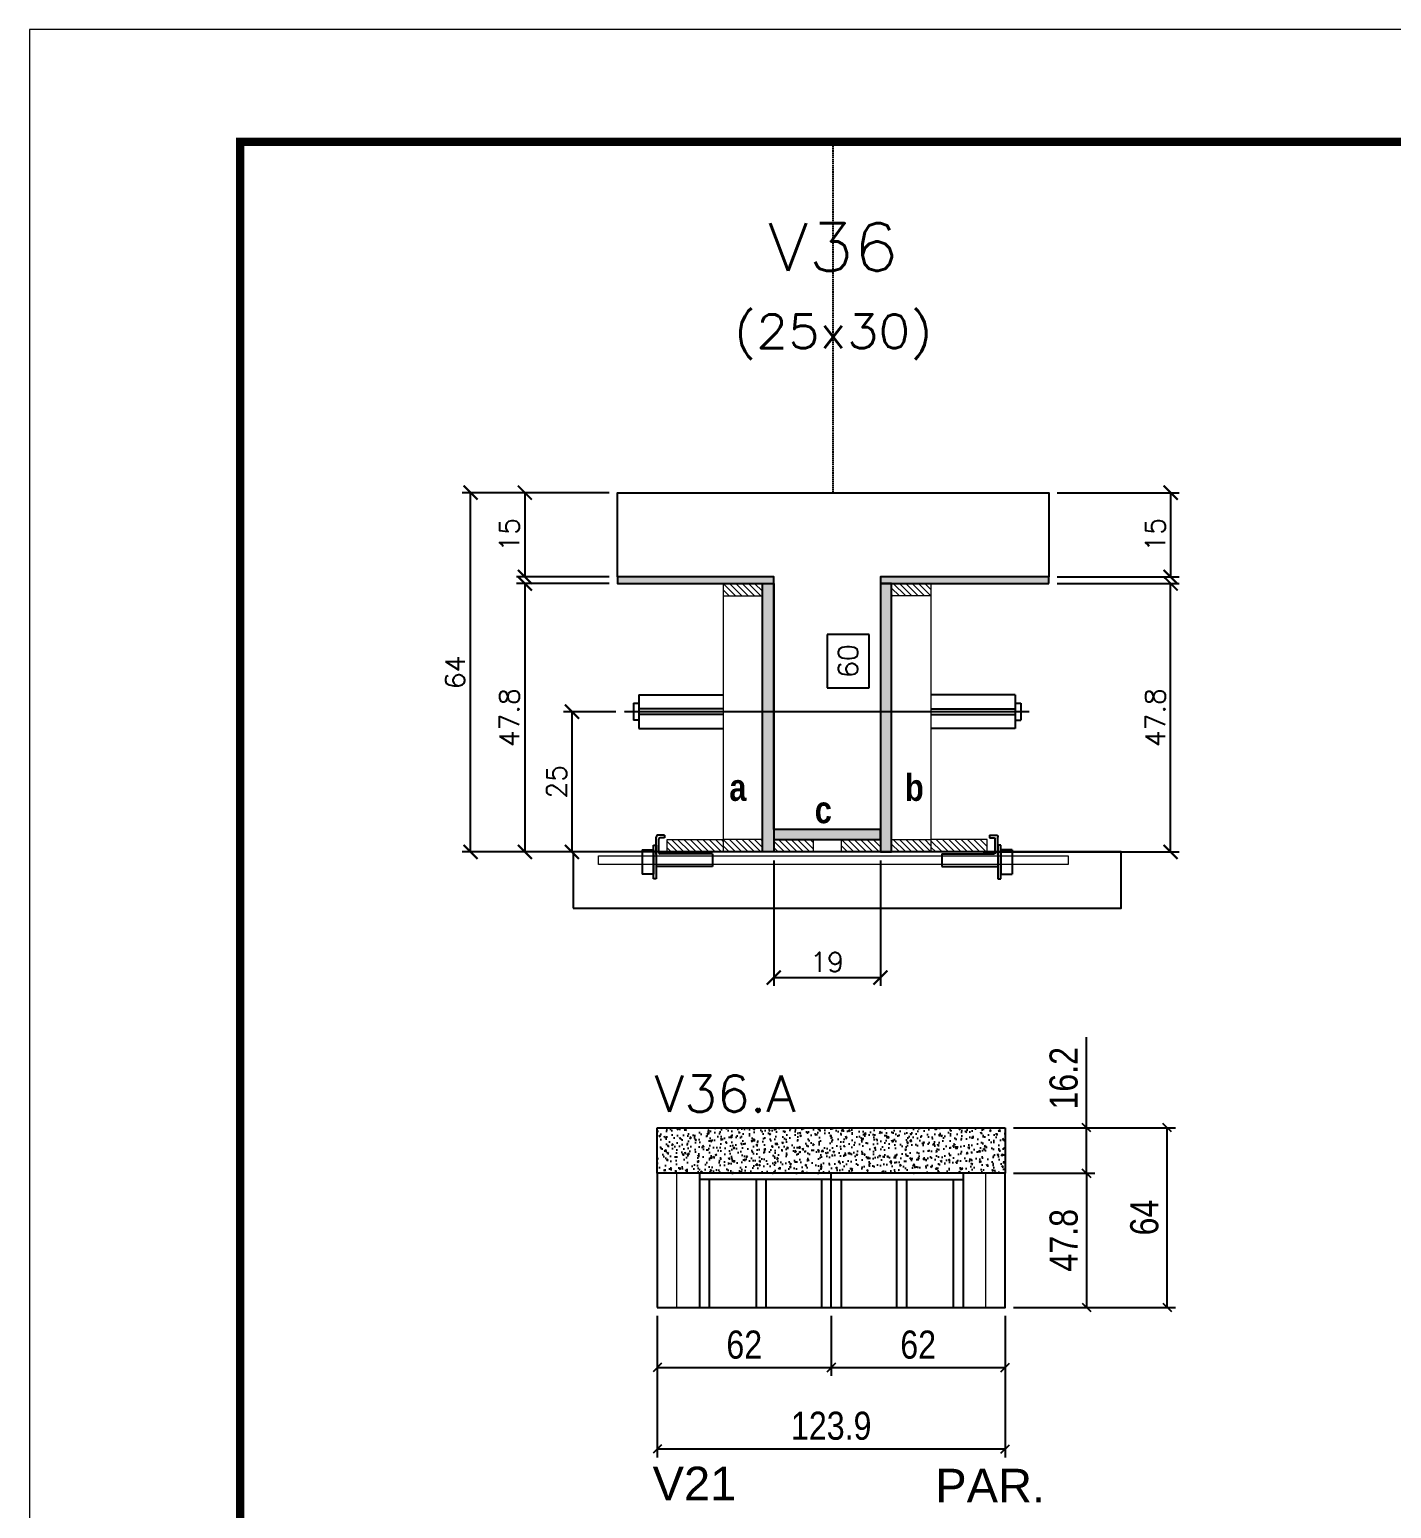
# Model space of a CAD drawing. Extents: x 137137 to 143418, y 10464 to 34486.
# Drawn here: x 138736 to 139221, y 28216 to 28743 of the extents above; entities that cross this region are included whole.
import ezdxf
from ezdxf.enums import TextEntityAlignment as Align

# ---------------------------------------------------------------- set-up
doc = ezdxf.new("R2010")
doc.units = 0
doc.linetypes.add('DASHED', pattern=[0.75, 0.5, -0.25])
doc.linetypes.add('HIDDEN', pattern=[0.375, 0.25, -0.125])
doc.layers.add('00-FELIPE', color=2, linetype='Continuous', lineweight=13, plot=False)
for name, color, linetype in [('5', 5, 'Continuous'), ('barrote', 251, 'Continuous'), ('COTA', 241, 'Continuous'), ('Cota Seção (2x)', 4, 'Continuous'), ('detalhes', 4, 'Continuous'), ('Painéis', 200, 'Continuous'), ('presilha', 1, 'Continuous'), ('SARR_2.2x7', 40, 'Continuous'), ('SARR_3.5x7', 81, 'Continuous'), ('TENSOR', 3, 'Continuous'), ('Texto de Titulo', 7, 'Continuous'), ('Texto Qtd Sarr', 242, 'Continuous')]:
    doc.layers.add(name, color=color, linetype=linetype)
for name, color, linetype, lineweight in [('CONCRETO', 251, 'Continuous', 25), ('Escoras', 2, 'Continuous', 25), ('Folhas', 255, 'Continuous', 9), ('Hachura', 251, 'Continuous', 9), ('Madeira', 126, 'Continuous', 18), ('Sarr 2.2x7', 40, 'Continuous', 9), ('SARRAFO DE PRESSAO', 251, 'DASHED', 9), ('SCO-___-LAJ', 2, 'Continuous', 0), ('Texto Seção', 7, 'Continuous', 15)]:
    doc.layers.add(name, color=color, linetype=linetype, lineweight=lineweight)
doc.styles.add('COTA TECNICA', font='techl___.ttf', dxfattribs={"height": 10})
doc.styles.add('REGUA-120', font='ROMANS.shx', dxfattribs={"height": 15})
doc.styles.add('Romans', font='romans.shx')
doc.styles.get("Standard").update_dxf_attribs({"font": 'arial.ttf'})
doc.styles.add('TECNICA', font='techb___.ttf', dxfattribs={"height": 10})
doc.dimstyles.new('Cota Seção (2x)', dxfattribs={"dimtxt": 7, "dimasz": 5, "dimexe": 3, "dimexo": 3, "dimgap": 2, "dimtad": 3, "dimdec": 1, "dimlfac": 0.5, "dimzin": 12, "dimdsep": 46, "dimtxsty": 'Romans', "dimblk": 'ARCHTICK', "dimcen": 0, "dimclrd": 4, "dimclre": 4, "dimclrt": 1, "dimadec": 1, "dimazin": 3, "dimtfac": 1, "dimtdec": 1, "dimtmove": 0, "dimatfit": 3, "dimldrblk": 'OBLIQUE', "dimfxl": 1, "dimtolj": 1, "dimtzin": 12, "dimarcsym": 0})
doc.dimstyles.new('Cota Seção interna', dxfattribs={"dimtxt": 7, "dimasz": 6, "dimexe": 0.18, "dimexo": 2, "dimgap": -4, "dimtad": 3, "dimdec": 1, "dimlfac": 0.5, "dimzin": 12, "dimdsep": 46, "dimtxsty": 'Romans', "dimblk": 'ARCHTICK', "dimcen": 0.09, "dimse1": 1, "dimse2": 1, "dimsd1": 1, "dimsd2": 1, "dimclrd": 180, "dimclre": 5, "dimclrt": 1, "dimadec": 0, "dimazin": 3, "dimtfac": 1, "dimtdec": 1, "dimtofl": 0, "dimtmove": 0, "dimatfit": 3, "dimldrblk": 'ARCHTICK', "dimfxl": 1, "dimtolj": 1, "dimtzin": 0, "dimarcsym": 0})
doc.dimstyles.new('PAINEL', dxfattribs={"dimtxt": 10, "dimasz": 3, "dimexe": 3, "dimexo": 3, "dimgap": 3, "dimtad": 1, "dimdec": 1, "dimzin": 12, "dimdsep": 46, "dimtxsty": 'COTA TECNICA', "dimblk1": 'OBLIQUE', "dimblk2": 'OBLIQUE', "dimsah": 1, "dimcen": 0.9, "dimclrd": 4, "dimclre": 4, "dimclrt": 240, "dimadec": 1, "dimazin": 3, "dimtfac": 1, "dimtdec": 1, "dimtmove": 0, "dimatfit": 3, "dimfxl": 1, "dimtolj": 1, "dimtzin": 12, "dimarcsym": 0})
pattern_1 = [(315, (161957.4727, 20220.2569), (1.12253202, 1.12253202), [])]

# ---------------------------------------------------------------- blocks, each defined once
blk = doc.blocks.new('titulo1')
at = {"layer": 'Defpoints', "color": 252, "linetype": 'HIDDEN', "ltscale": 2}
blk.add_line((0, 0), (0, 125), dxfattribs=at)
at = {"layer": 'Defpoints', "style": 'Romans', "oblique": 15}
blk.add_attdef('FOLHA', text='', height=10, dxfattribs=at).set_placement((0, 15.58), align=Align.MIDDLE_CENTER)
at = {"layer": 'Texto Qtd Sarr', "color": 3, "style": 'Romans', "oblique": 15}
for tag, height, p in [('TITULO', 17, (0, 71.45)), ('SEÇÃO', 12, (0, 41.55))]:
    blk.add_attdef(tag, text='', height=height, dxfattribs=at).set_placement(p, align=Align.MIDDLE_CENTER)
blk = doc.blocks.new('_Oblique')
at = {"color": 0, "linetype": 'ByBlock', "lineweight": -2}
blk.add_line((-0.5, -0.5), (0.5, 0.5), dxfattribs=at)
blk = doc.blocks.new('*D146')
at = {"layer": 'COTA', "color": 4, "linetype": 'ByBlock', "lineweight": -2, "transparency": 16777216}
for p, q in [((139086.28, 28335.43), (139115.26, 28335.43)), ((139112.26, 28335.43), (139112.26, 28287.63)), ((139086.28, 28287.63), (139115.26, 28287.63))]:
    blk.add_line(p, q, dxfattribs=at)
at = {"layer": 'Defpoints', "color": 0, "linetype": 'ByBlock', "transparency": 16777216}
for p in [(139083.28, 28335.43), (139083.28, 28287.63), (139112.26, 28287.63)]:
    blk.add_point(p, dxfattribs=at)
at = {"layer": 'COTA', "color": 4, "linetype": 'ByBlock', "lineweight": -2, "transparency": 16777216, "xscale": 3, "yscale": 3, "zscale": 3}
for p, rotation in [((139112.26, 28335.43), 90), ((139112.26, 28287.63), 270)]:
    blk.add_blockref('_Oblique', p, dxfattribs=dict(at, rotation=rotation))
at = {"layer": 'COTA', "color": 240, "linetype": 'ByBlock', "transparency": 16777216, "insert": (139104.16, 28311.53), "char_height": 10, "attachment_point": 5, "rotation": 90, "style": 'COTA TECNICA'}
blk.add_mtext('\\A1;47.8', dxfattribs=at)
blk = doc.blocks.new('*D147')
at = {"layer": 'Defpoints', "color": 0, "linetype": 'ByBlock', "transparency": 16777216}
for p in [(138959.38, 28287.63), (139083.28, 28287.63), (138959.38, 28237.15)]:
    blk.add_point(p, dxfattribs=at)
at = {"layer": 'Escoras', "color": 4, "linetype": 'ByBlock', "lineweight": -2, "transparency": 16777216}
for p, q in [((138959.38, 28284.63), (138959.38, 28234.15)), ((139083.28, 28284.63), (139083.28, 28234.15)), ((139083.28, 28237.15), (138959.38, 28237.15))]:
    blk.add_line(p, q, dxfattribs=at)
at = {"layer": 'Escoras', "color": 4, "linetype": 'ByBlock', "lineweight": -2, "transparency": 16777216, "xscale": 3, "yscale": 3, "zscale": 3, "rotation": 180}
blk.add_blockref('_Oblique', (138959.38, 28237.15), dxfattribs=at)
at = {"layer": 'Escoras', "color": 4, "linetype": 'ByBlock', "lineweight": -2, "transparency": 16777216, "xscale": 3, "yscale": 3, "zscale": 3}
blk.add_blockref('_Oblique', (139083.28, 28237.15), dxfattribs=at)
at = {"layer": 'Escoras', "color": 240, "linetype": 'ByBlock', "transparency": 16777216, "insert": (139021.33, 28245.4), "char_height": 10, "attachment_point": 5, "style": 'COTA TECNICA'}
blk.add_mtext('\\A1;123.9', dxfattribs=at)
blk = doc.blocks.new('*D640')
at = {"layer": 'Defpoints', "color": 0, "linetype": 'ByBlock', "transparency": 16777216}
for p in [(138959.38, 28287.63), (139021.33, 28287.63), (139021.33, 28266.2)]:
    blk.add_point(p, dxfattribs=at)
at = {"layer": 'Escoras', "color": 4, "linetype": 'ByBlock', "lineweight": -2, "transparency": 16777216}
for p, q in [((138959.38, 28284.63), (138959.38, 28263.2)), ((139021.33, 28284.63), (139021.33, 28263.2)), ((138959.38, 28266.2), (139021.33, 28266.2))]:
    blk.add_line(p, q, dxfattribs=at)
at = {"layer": 'Escoras', "color": 4, "linetype": 'ByBlock', "lineweight": -2, "transparency": 16777216, "xscale": 3, "yscale": 3, "zscale": 3, "rotation": 180}
blk.add_blockref('_Oblique', (138959.38, 28266.2), dxfattribs=at)
at = {"layer": 'Escoras', "color": 4, "linetype": 'ByBlock', "lineweight": -2, "transparency": 16777216, "xscale": 3, "yscale": 3, "zscale": 3}
blk.add_blockref('_Oblique', (139021.33, 28266.2), dxfattribs=at)
at = {"layer": 'Escoras', "color": 240, "linetype": 'ByBlock', "transparency": 16777216, "insert": (138990.35, 28274.3), "char_height": 10, "attachment_point": 5, "style": 'COTA TECNICA'}
blk.add_mtext('\\A1;62', dxfattribs=at)
blk = doc.blocks.new('*D641')
at = {"layer": 'Defpoints', "color": 0, "linetype": 'ByBlock', "transparency": 16777216}
for p in [(139021.33, 28287.63), (139083.28, 28287.63), (139083.28, 28266.2)]:
    blk.add_point(p, dxfattribs=at)
at = {"layer": 'Escoras', "color": 4, "linetype": 'ByBlock', "lineweight": -2, "transparency": 16777216}
for p, q in [((139021.33, 28284.63), (139021.33, 28263.2)), ((139083.28, 28284.63), (139083.28, 28263.2)), ((139021.33, 28266.2), (139083.28, 28266.2))]:
    blk.add_line(p, q, dxfattribs=at)
at = {"layer": 'Escoras', "color": 4, "linetype": 'ByBlock', "lineweight": -2, "transparency": 16777216, "xscale": 3, "yscale": 3, "zscale": 3, "rotation": 180}
blk.add_blockref('_Oblique', (139021.33, 28266.2), dxfattribs=at)
at = {"layer": 'Escoras', "color": 4, "linetype": 'ByBlock', "lineweight": -2, "transparency": 16777216, "xscale": 3, "yscale": 3, "zscale": 3}
blk.add_blockref('_Oblique', (139083.28, 28266.2), dxfattribs=at)
at = {"layer": 'Escoras', "color": 240, "linetype": 'ByBlock', "transparency": 16777216, "insert": (139052.3, 28274.3), "char_height": 10, "attachment_point": 5, "style": 'COTA TECNICA'}
blk.add_mtext('\\A1;62', dxfattribs=at)
blk = doc.blocks.new('9999999999')
at = {"layer": 'Folhas'}
blk.add_lwpolyline([(98138.98, 34190.21), (99623.98, 34190.21), (99623.98, 35240.21), (98138.98, 35240.21)], close=True, dxfattribs=at)
at = {"layer": 'Folhas', "color": 30, "const_width": 3}
blk.add_lwpolyline([(98213.98, 34230.21), (99583.98, 34230.21), (99583.98, 35200.21), (98213.98, 35200.21)], close=True, dxfattribs=at)
blk = doc.blocks.new('*D589')
at = {"layer": 'COTA', "color": 4, "linetype": 'ByBlock', "lineweight": -2, "transparency": 16777216}
for p, q in [((139112.26, 28351.63), (139112.26, 28383.87)), ((139086.28, 28351.63), (139115.26, 28351.63)), ((139112.26, 28335.43), (139112.26, 28351.63)), ((139086.28, 28335.43), (139115.26, 28335.43))]:
    blk.add_line(p, q, dxfattribs=at)
at = {"layer": 'Defpoints', "color": 0, "linetype": 'ByBlock', "transparency": 16777216}
for p in [(139083.28, 28351.63), (139112.26, 28351.63), (139083.28, 28335.43)]:
    blk.add_point(p, dxfattribs=at)
at = {"layer": 'COTA', "color": 4, "linetype": 'ByBlock', "lineweight": -2, "transparency": 16777216, "xscale": 3, "yscale": 3, "zscale": 3}
for p, rotation in [((139112.26, 28351.63), 90), ((139112.26, 28335.43), 270)]:
    blk.add_blockref('_Oblique', p, dxfattribs=dict(at, rotation=rotation))
at = {"layer": 'COTA', "color": 240, "linetype": 'ByBlock', "transparency": 16777216, "insert": (139104.15, 28369.25), "char_height": 10, "attachment_point": 5, "rotation": 90, "style": 'COTA TECNICA'}
blk.add_mtext('\\A1;16.2', dxfattribs=at)
blk = doc.blocks.new('*D944')
at = {"layer": '00-FELIPE', "color": 4, "lineweight": -2, "transparency": 16777216}
for p, q in [((139086.28, 28351.63), (139143.99, 28351.63)), ((139140.99, 28287.63), (139140.99, 28351.63)), ((139086.28, 28287.63), (139143.99, 28287.63))]:
    blk.add_line(p, q, dxfattribs=at)
at = {"layer": 'Defpoints', "color": 0, "transparency": 16777216}
for p in [(139083.28, 28351.63), (139140.99, 28351.63), (139083.28, 28287.63)]:
    blk.add_point(p, dxfattribs=at)
at = {"layer": '00-FELIPE', "color": 4, "lineweight": -2, "transparency": 16777216, "xscale": 3, "yscale": 3, "zscale": 3}
for p, rotation in [((139140.99, 28351.63), 90), ((139140.99, 28287.63), 270)]:
    blk.add_blockref('_Oblique', p, dxfattribs=dict(at, rotation=rotation))
at = {"layer": '00-FELIPE', "color": 240, "transparency": 16777216, "insert": (139132.89, 28319.63), "char_height": 10, "attachment_point": 5, "rotation": 90, "style": 'COTA TECNICA'}
blk.add_mtext('\\A1;64', dxfattribs=at)
blk = doc.blocks.new('_ArchTick')
at = {"color": 0, "linetype": 'ByBlock', "const_width": 0.15}
blk.add_lwpolyline([(-0.5, -0.5), (0.5, 0.5)], dxfattribs=at)
blk = doc.blocks.new('*D946')
at = {"layer": 'COTA', "color": 4, "lineweight": -2, "transparency": 16777216}
for p, q in [((139101.85, 28577.9), (139145.22, 28577.9)), ((139142.22, 28577.9), (139142.22, 28547.9)), ((139101.85, 28547.9), (139145.22, 28547.9))]:
    blk.add_line(p, q, dxfattribs=at)
at = {"layer": 'Defpoints', "color": 0, "transparency": 16777216}
for p in [(139098.85, 28577.9), (139098.85, 28547.9), (139142.22, 28547.9)]:
    blk.add_point(p, dxfattribs=at)
at = {"layer": 'COTA', "color": 4, "lineweight": -2, "transparency": 16777216, "xscale": 5, "yscale": 5, "zscale": 5}
for p, rotation in [((139142.22, 28577.9), 90), ((139142.22, 28547.9), 270)]:
    blk.add_blockref('_ArchTick', p, dxfattribs=dict(at, rotation=rotation))
at = {"layer": 'COTA', "color": 1, "transparency": 16777216, "insert": (139136.72, 28562.9), "char_height": 7, "attachment_point": 5, "rotation": 90, "style": 'Romans'}
blk.add_mtext('\\A1;15', dxfattribs=at)
blk = doc.blocks.new('*D947')
at = {"layer": 'COTA', "color": 4, "lineweight": -2, "transparency": 16777216}
for p, q in [((138942.25, 28577.9), (138889.88, 28577.9)), ((138892.88, 28449.9), (138892.88, 28577.9)), ((138964.25, 28449.9), (138889.88, 28449.9))]:
    blk.add_line(p, q, dxfattribs=at)
at = {"layer": 'Defpoints', "color": 0, "transparency": 16777216}
for p in [(138892.88, 28577.9), (138945.25, 28577.9), (138967.25, 28449.9)]:
    blk.add_point(p, dxfattribs=at)
at = {"layer": 'COTA', "color": 4, "lineweight": -2, "transparency": 16777216, "xscale": 5, "yscale": 5, "zscale": 5}
for p, rotation in [((138892.88, 28577.9), 90), ((138892.88, 28449.9), 270)]:
    blk.add_blockref('_ArchTick', p, dxfattribs=dict(at, rotation=rotation))
at = {"layer": 'COTA', "color": 1, "transparency": 16777216, "insert": (138887.38, 28513.9), "char_height": 7, "attachment_point": 5, "rotation": 90, "style": 'Romans'}
blk.add_mtext('\\A1;64', dxfattribs=at)
blk = doc.blocks.new('*D948')
at = {"layer": 'COTA', "color": 4, "lineweight": -2, "transparency": 16777216}
for p, q in [((139101.85, 28545.55), (139145.22, 28545.55)), ((139142.22, 28449.9), (139142.22, 28545.55)), ((139075.45, 28449.9), (139145.22, 28449.9))]:
    blk.add_line(p, q, dxfattribs=at)
at = {"layer": 'Defpoints', "color": 0, "transparency": 16777216}
for p in [(139098.85, 28545.55), (139142.22, 28545.55), (139072.45, 28449.9)]:
    blk.add_point(p, dxfattribs=at)
at = {"layer": 'COTA', "color": 4, "lineweight": -2, "transparency": 16777216, "xscale": 5, "yscale": 5, "zscale": 5}
for p, rotation in [((139142.22, 28545.55), 90), ((139142.22, 28449.9), 270)]:
    blk.add_blockref('_ArchTick', p, dxfattribs=dict(at, rotation=rotation))
at = {"layer": 'COTA', "color": 1, "transparency": 16777216, "insert": (139136.72, 28497.73), "char_height": 7, "attachment_point": 5, "rotation": 90, "style": 'Romans'}
blk.add_mtext('\\A1;47.8', dxfattribs=at)
blk = doc.blocks.new('*D949')
at = {"layer": 'Cota Seção (2x)', "color": 180, "lineweight": -2, "transparency": 16777216}
for p, q in [((139034.85, 28527.4), (139019.85, 28527.4)), ((139019.85, 28527.4), (139019.85, 28508.4)), ((139034.85, 28508.4), (139034.85, 28527.4)), ((139019.85, 28508.4), (139034.85, 28508.4))]:
    blk.add_line(p, q, dxfattribs=at)
at = {"layer": 'Defpoints', "color": 0, "transparency": 16777216}
for p in [(139038.85, 28577.9), (139038.85, 28577.9), (139038.85, 28457.9)]:
    blk.add_point(p, dxfattribs=at)
at = {"layer": 'Cota Seção (2x)', "color": 1, "transparency": 16777216, "insert": (139027.35, 28517.9), "char_height": 7, "attachment_point": 5, "rotation": 90, "style": 'Romans'}
blk.add_mtext('\\A1;60', dxfattribs=at)
blk = doc.blocks.new('*D950')
at = {"layer": 'COTA', "color": 4, "lineweight": -2, "transparency": 16777216}
for p, q in [((138942.25, 28577.9), (138909.2, 28577.9)), ((138912.2, 28577.9), (138912.2, 28547.9)), ((138942.25, 28547.9), (138909.2, 28547.9))]:
    blk.add_line(p, q, dxfattribs=at)
at = {"layer": 'Defpoints', "color": 0, "transparency": 16777216}
for p in [(138945.25, 28577.9), (138912.2, 28547.9), (138945.25, 28547.9)]:
    blk.add_point(p, dxfattribs=at)
at = {"layer": 'COTA', "color": 4, "lineweight": -2, "transparency": 16777216, "xscale": 5, "yscale": 5, "zscale": 5}
for p, rotation in [((138912.2, 28577.9), 90), ((138912.2, 28547.9), 270)]:
    blk.add_blockref('_ArchTick', p, dxfattribs=dict(at, rotation=rotation))
at = {"layer": 'COTA', "color": 1, "transparency": 16777216, "insert": (138906.7, 28562.9), "char_height": 7, "attachment_point": 5, "rotation": 90, "style": 'Romans'}
blk.add_mtext('\\A1;15', dxfattribs=at)
blk = doc.blocks.new('*D951')
at = {"layer": 'COTA', "color": 4, "lineweight": -2, "transparency": 16777216}
for p, q in [((138942.25, 28545.55), (138909.2, 28545.55)), ((138912.2, 28545.55), (138912.2, 28449.9)), ((138964.25, 28449.9), (138909.2, 28449.9))]:
    blk.add_line(p, q, dxfattribs=at)
at = {"layer": 'Defpoints', "color": 0, "transparency": 16777216}
for p in [(138945.25, 28545.55), (138912.2, 28449.9), (138967.25, 28449.9)]:
    blk.add_point(p, dxfattribs=at)
at = {"layer": 'COTA', "color": 4, "lineweight": -2, "transparency": 16777216, "xscale": 5, "yscale": 5, "zscale": 5}
for p, rotation in [((138912.2, 28545.55), 90), ((138912.2, 28449.9), 270)]:
    blk.add_blockref('_ArchTick', p, dxfattribs=dict(at, rotation=rotation))
at = {"layer": 'COTA', "color": 1, "transparency": 16777216, "insert": (138906.7, 28497.73), "char_height": 7, "attachment_point": 5, "rotation": 90, "style": 'Romans'}
blk.add_mtext('\\A1;47.8', dxfattribs=at)
blk = doc.blocks.new('PRESILHA METÁLICA 1')
at = {"layer": 'presilha'}
for p, q in [((7.5, 10.64), (7.5, 19.86)), ((12, 21), (8.64, 21)), ((9, 11.57), (9, 18.93)), ((12, 19.5), (9.57, 19.5)), ((12, 21), (12, 19.5)), ((0, 13), (6, 13)), ((0, 13), (0, 0)), ((6, 15.5), (7.5, 15.5)), ((6, -2.5), (6, 15.5)), ((6, 13), (6, 0)), ((7.5, 15.5), (7.5, -2.5)), ((37.5, 11), (9.57, 11)), ((37.5, 11), (37.5, 4.1)), ((6, 0), (0, 0)), ((37.5, 4.1), (7.5, 4.1)), ((7.5, -2.5), (6, -2.5))]:
    blk.add_line(p, q, dxfattribs=at)
for centre, radius, start, end in [((8.64, 19.86), 1.14, 90, 180), ((9.57, 18.93), 0.57, 90, 180), ((9.57, 11.57), 0.57, 180, 270)]:
    blk.add_arc(centre, radius, start, end, dxfattribs=at)
blk = doc.blocks.new('*D952')
at = {"layer": 'COTA', "color": 4, "lineweight": -2, "transparency": 16777216}
for p, q in [((139000.85, 28446.9), (139000.85, 28402.17)), ((139038.85, 28446.9), (139038.85, 28402.17)), ((139000.85, 28405.17), (139038.85, 28405.17))]:
    blk.add_line(p, q, dxfattribs=at)
at = {"layer": 'Defpoints', "color": 0, "transparency": 16777216}
for p in [(139000.85, 28449.9), (139038.85, 28449.9), (139038.85, 28405.17)]:
    blk.add_point(p, dxfattribs=at)
at = {"layer": 'COTA', "color": 4, "lineweight": -2, "transparency": 16777216, "xscale": 5, "yscale": 5, "zscale": 5, "rotation": 180}
blk.add_blockref('_ArchTick', (139000.85, 28405.17), dxfattribs=at)
at = {"layer": 'COTA', "color": 4, "lineweight": -2, "transparency": 16777216, "xscale": 5, "yscale": 5, "zscale": 5}
blk.add_blockref('_ArchTick', (139038.85, 28405.17), dxfattribs=at)
at = {"layer": 'COTA', "color": 1, "transparency": 16777216, "insert": (139019.85, 28410.67), "char_height": 7, "attachment_point": 5, "style": 'Romans'}
blk.add_mtext('\\A1;19', dxfattribs=at)
blk = doc.blocks.new('*D945')
at = {"layer": 'COTA', "color": 4, "lineweight": -2, "transparency": 16777216}
for p, q in [((138944.55, 28499.87), (138925.99, 28499.87)), ((138928.99, 28499.87), (138928.99, 28449.9)), ((138944.55, 28449.9), (138925.99, 28449.9))]:
    blk.add_line(p, q, dxfattribs=at)
at = {"layer": 'Defpoints', "color": 0, "transparency": 16777216}
for p in [(138947.55, 28499.87), (138928.99, 28449.9), (138947.55, 28449.9)]:
    blk.add_point(p, dxfattribs=at)
at = {"layer": 'COTA', "color": 4, "lineweight": -2, "transparency": 16777216, "xscale": 5, "yscale": 5, "zscale": 5}
for p, rotation in [((138928.99, 28499.87), 90), ((138928.99, 28449.9), 270)]:
    blk.add_blockref('_ArchTick', p, dxfattribs=dict(at, rotation=rotation))
at = {"layer": 'COTA', "color": 1, "transparency": 16777216, "insert": (138923.49, 28474.89), "char_height": 7, "attachment_point": 5, "rotation": 90, "style": 'Romans'}
blk.add_mtext('\\A1;25', dxfattribs=at)

msp = doc.modelspace()

# ---------------------------------------------------------------- hatches: boundary and pattern name
at = {"layer": 'COTA', "linetype": 'ByBlock'}
h = msp.add_hatch(dxfattribs=at)
h.set_pattern_fill('AR-CONC', color=256, scale=0.03)
h.set_pattern_definition([(50, (-3180.4, -26.846), (5.46554007, -0.47817257), [0.5715, -6.2865]), (355, (-3180.4, -26.846), (-1.05730264, 5.73170536), [0.4572, -5.02921753]), (100.4514447, (-3179.9445, -26.886), (4.40823741, 5.25353256), [0.48570026, -5.34270734]), (46.1842, (-3180.4, -25.322), (8.13237123, -1.26126984), [0.85725, -9.42975]), (96.6355576, (-3179.722, -25.427), (7.122124, 7.42278374), [0.7285507, -8.01406824]), (351.184151, (-3180.4, -25.322), (7.122124, 7.42278374), [0.685799, -7.54379196]), (21, (-3179.638, -25.703), (4.54843174, -3.06795595), [0.5715, -6.2865]), (326, (-3179.638, -25.703), (1.85406085, 5.52563898), [0.4572, -5.0292]), (71.451445, (-3179.259, -25.959), (6.40249258, 2.45768307), [0.48570026, -5.34269813]), (37.5, (-3180.4, -26.8461), (0.092658098, 2.536651166), [0, -4.96824, 0, -5.1054, 0, -5.04825]), (7.5, (-3180.4, -26.846), (2.004589875, 3.005417245), [0, -2.91084, 0, -4.85394, 0, -1.92405]), (327.5, (-3182.0993, -26.8461), (4.067717855, -0.17186232), [0, -1.905, 0, -5.9436, 0, -7.8867]), (317.5, (-3182.8613, -26.846), (4.44387544, 0.76279473), [0, -2.4765, 0, -3.94716, 0, -5.6007])])
h.paths.add_polyline_path([(139083.28, 28335.43), (139083.28, 28351.63), (138959.38, 28351.63), (138959.38, 28335.43)])
at = {"layer": 'Hachura'}
h = msp.add_hatch(color=256, dxfattribs=at)
h.dxf.hatch_style = 1
h.paths.add_polyline_path([(139000.85, 28545.55), (139000.85, 28547.9), (138945.25, 28547.9), (138945.25, 28545.55)])
h = msp.add_hatch(color=256, dxfattribs=at)
h.dxf.hatch_style = 1
h.paths.add_polyline_path([(139098.85, 28545.55), (139098.85, 28547.9), (139038.85, 28547.9), (139038.85, 28545.55)])
h = msp.add_hatch(dxfattribs=at)
h.set_pattern_fill('ANSI31', color=256, scale=0.5, angle=270, style=0)
h.set_pattern_definition([(315, (161957.4727, 20237.9069), (1.12253202, 1.12253202), [])])
h.paths.add_polyline_path([(138996.85, 28541.15), (138996.85, 28545.55), (138982.85, 28545.55), (138982.85, 28541.15)])
h = msp.add_hatch(color=256, dxfattribs=at)
h.dxf.hatch_style = 1
h.paths.add_polyline_path([(138996.85, 28545.55), (139000.85, 28545.55), (139000.85, 28449.9), (138996.85, 28449.9)])
h = msp.add_hatch(color=256, dxfattribs=at)
h.dxf.hatch_style = 1
h.paths.add_polyline_path([(139042.85, 28545.55), (139038.85, 28545.55), (139038.85, 28449.9), (139042.85, 28449.9)])
h = msp.add_hatch(dxfattribs=at)
h.set_pattern_fill('ANSI31', color=256, scale=0.5, angle=270, style=0)
h.set_pattern_definition([(315, (161957.4727, 20237.9069), (1.12253202, 1.12253202), [])])
h.paths.add_polyline_path([(139042.85, 28541.15), (139042.85, 28545.55), (139056.85, 28545.55), (139056.85, 28541.15)])
h = msp.add_hatch(dxfattribs=at)
h.set_pattern_fill('ANSI31', color=256, scale=0.5, angle=270, style=0)
h.set_pattern_definition([(315, (161957.4727, 20220.2569), (1.12253202, 1.12253202), [])])
h.paths.add_polyline_path([(138962.85, 28449.9), (138962.85, 28454.3), (138982.85, 28454.3), (138982.85, 28449.9)])
h = msp.add_hatch(dxfattribs=at)
h.set_pattern_fill('ANSI31', color=256, scale=0.5, angle=270, style=0)
h.set_pattern_definition([(315, (161957.4727, 20146.6569), (1.12253202, 1.12253202), [])])
h.paths.add_polyline_path([(138996.85, 28449.9), (138996.85, 28454.3), (138982.85, 28454.3), (138982.85, 28449.9)])
h = msp.add_hatch(color=256, dxfattribs=at)
h.dxf.hatch_style = 1
h.paths.add_polyline_path([(139038.85, 28454.3), (139038.85, 28457.9), (139000.85, 28457.9), (139000.85, 28454.3)])
h = msp.add_hatch(dxfattribs=at)
h.set_pattern_fill('ANSI31', color=256, scale=0.5, angle=270, style=0)
h.set_pattern_definition(pattern_1)
h.paths.add_polyline_path([(139000.85, 28449.9), (139000.85, 28454.3), (139014.85, 28454.3), (139014.85, 28449.9)])
h = msp.add_hatch(dxfattribs=at)
h.set_pattern_fill('ANSI31', color=256, scale=0.5, angle=270, style=0)
h.set_pattern_definition(pattern_1)
h.paths.add_polyline_path([(139038.85, 28449.9), (139038.85, 28454.3), (139024.85, 28454.3), (139024.85, 28449.9)])
h = msp.add_hatch(dxfattribs=at)
h.set_pattern_fill('ANSI31', color=256, scale=0.5, angle=270, style=0)
h.set_pattern_definition([(315, (161957.4727, 20146.6569), (1.12253202, 1.12253202), [])])
h.paths.add_polyline_path([(139042.85, 28449.9), (139042.85, 28454.3), (139056.85, 28454.3), (139056.85, 28449.9)])
h = msp.add_hatch(dxfattribs=at)
h.set_pattern_fill('ANSI31', color=256, scale=0.5, angle=270, style=0)
h.set_pattern_definition(pattern_1)
h.paths.add_polyline_path([(139076.85, 28449.9), (139076.85, 28454.3), (139056.85, 28454.3), (139056.85, 28449.9)])

# ---------------------------------------------------------------- linework, layer by layer
at = {"ltscale": 3}
for p, q in [((138952.85, 28505.87), (138952.85, 28493.87)), ((138952.85, 28505.87), (138982.85, 28505.87)), ((139086.85, 28505.87), (139056.85, 28505.87)), ((139086.85, 28505.87), (139086.85, 28493.87)), ((138950.85, 28502.87), (138950.85, 28496.87)), ((138950.85, 28502.87), (138952.85, 28502.87)), ((138982.85, 28500.87), (138952.85, 28500.87)), ((139056.85, 28500.87), (139086.85, 28500.87)), ((139086.85, 28502.87), (139088.85, 28502.87)), ((139088.85, 28502.87), (139088.85, 28496.87)), ((138952.85, 28496.87), (138950.85, 28496.87)), ((138982.85, 28498.87), (138952.85, 28498.87)), ((139056.85, 28498.87), (139086.85, 28498.87)), ((139086.85, 28496.87), (139088.85, 28496.87)), ((138952.85, 28493.87), (138982.85, 28493.87)), ((139086.85, 28493.87), (139056.85, 28493.87))]:
    msp.add_line(p, q, dxfattribs=at)
at = {"layer": 'barrote'}
msp.add_lwpolyline([(138929.4, 28429.9), (139124.58, 28429.9), (139124.58, 28449.9), (138929.4, 28449.9)], close=True, dxfattribs=at)
at = {"layer": 'CONCRETO'}
msp.add_lwpolyline([(138945.25, 28547.9), (138945.25, 28577.9), (139098.85, 28577.9), (139098.85, 28547.9), (139038.85, 28547.9), (139038.85, 28457.9), (139000.85, 28457.9), (139000.85, 28547.9)], close=True, dxfattribs=at)
at = {"layer": 'COTA', "linetype": 'ByBlock'}
for p, q in [((138959.38, 28335.43), (138959.38, 28351.63)), ((138959.38, 28351.63), (139083.28, 28351.63)), ((139083.28, 28351.63), (139083.28, 28335.43))]:
    msp.add_line(p, q, dxfattribs=at)
at = {"layer": 'Madeira'}
for points in [[(138996.85, 28541.15), (138996.85, 28545.55), (138982.85, 28545.55), (138982.85, 28541.15)], [(138996.85, 28545.55), (138982.85, 28545.55), (138982.85, 28449.9), (138996.85, 28449.9)], [(139042.85, 28541.15), (139042.85, 28545.55), (139056.85, 28545.55), (139056.85, 28541.15)], [(139042.85, 28545.55), (139056.85, 28545.55), (139056.85, 28449.9), (139042.85, 28449.9)], [(138962.85, 28449.9), (138962.85, 28454.3), (138982.85, 28454.3), (138982.85, 28449.9)], [(138996.85, 28449.9), (138996.85, 28454.3), (138982.85, 28454.3), (138982.85, 28449.9)], [(139000.85, 28449.9), (139000.85, 28454.3), (139014.85, 28454.3), (139014.85, 28449.9)], [(139038.85, 28449.9), (139038.85, 28454.3), (139024.85, 28454.3), (139024.85, 28449.9)], [(139042.85, 28449.9), (139042.85, 28454.3), (139056.85, 28454.3), (139056.85, 28449.9)], [(139076.85, 28449.9), (139076.85, 28454.3), (139056.85, 28454.3), (139056.85, 28449.9)]]:
    msp.add_lwpolyline(points, close=True, dxfattribs=at)
at = {"layer": 'Painéis', "linetype": 'ByBlock'}
msp.add_line((139021.33, 28287.63), (139021.33, 28335.43), dxfattribs=at)
at = {"layer": 'Painéis'}
for points in [[(139000.85, 28545.55), (139000.85, 28547.9), (138945.25, 28547.9), (138945.25, 28545.55)], [(139098.85, 28545.55), (139098.85, 28547.9), (139038.85, 28547.9), (139038.85, 28545.55)], [(138996.85, 28545.55), (139000.85, 28545.55), (139000.85, 28449.9), (138996.85, 28449.9)], [(139042.85, 28545.55), (139038.85, 28545.55), (139038.85, 28449.9), (139042.85, 28449.9)], [(139038.85, 28454.3), (139038.85, 28457.9), (139000.85, 28457.9), (139000.85, 28454.3)]]:
    msp.add_lwpolyline(points, close=True, dxfattribs=at)
at = {"layer": 'Painéis', "linetype": 'ByBlock'}
msp.add_lwpolyline([(138959.38, 28287.63), (139083.28, 28287.63), (139083.28, 28335.43), (138959.38, 28335.43)], close=True, dxfattribs=at)
at = {"layer": 'Sarr 2.2x7'}
for p, q in [((138966.38, 28287.63), (138966.38, 28335.43)), ((139076.28, 28335.43), (139076.28, 28287.63))]:
    msp.add_line(p, q, dxfattribs=at)
at = {"layer": 'SARR_2.2x7', "linetype": 'Continuous'}
for q in [(138974.38, 28333.23), (139068.28, 28333.23)]:
    msp.add_line((139021.33, 28333.23), q, dxfattribs=at)
at = {"layer": 'SARR_3.5x7'}
for p, q in [((138974.38, 28335.43), (138974.38, 28287.63)), ((138977.88, 28333.23), (138977.88, 28287.63)), ((138994.55, 28333.23), (138994.55, 28287.63)), ((138998.05, 28333.23), (138998.05, 28287.63)), ((139017.83, 28333.23), (139017.83, 28287.63)), ((139024.83, 28333.23), (139024.83, 28287.63)), ((139044.6, 28333.23), (139044.6, 28287.63)), ((139048.1, 28333.23), (139048.1, 28287.63)), ((139064.78, 28333.23), (139064.78, 28287.63)), ((139068.28, 28335.43), (139068.28, 28287.63))]:
    msp.add_line(p, q, dxfattribs=at)
at = {"layer": 'SCO-___-LAJ', "color": 1}
msp.add_lwpolyline([(138938.4, 28448.57), (139105.71, 28448.57), (139105.71, 28445.37), (138938.4, 28445.37)], close=True, dxfattribs=at)
at = {"layer": 'TENSOR', "linetype": 'HIDDEN', "ltscale": 0.5}
msp.add_line((139091.85, 28499.87), (138947.55, 28499.87), dxfattribs=at)

# ---------------------------------------------------------------- block references
at = {"layer": 'presilha', "yscale": 0.6666666666666666, "zscale": 0.6666666666666666}
for p, xscale in [((138953.98, 28441.93), 0.6666666666666666), ((139085.72, 28441.93), -0.6666666666666666)]:
    msp.add_blockref('PRESILHA METÁLICA 1', p, dxfattribs=dict(at, xscale=xscale))
at = {"layer": 'SARRAFO DE PRESSAO', "color": 6, "linetype": 'ByBlock'}
msp.add_blockref('9999999999', (40596.81, -6497.3), dxfattribs=at)
at = {"layer": 'Texto Seção'}
ref = msp.add_blockref('titulo1', (139022.05, 28577.9), dxfattribs=at)
ref.add_attrib('TITULO', 'V36', dxfattribs={"layer": 'Texto de Titulo', "color": 7, "height": 17, "style": 'Romans', "width": 1.1}).set_placement((139022.05, 28665.4), align=Align.MIDDLE_CENTER)
ref.add_attrib('SEÇÃO', '(25x30)', dxfattribs={"layer": 'Texto de Titulo', "color": 7, "height": 12, "style": 'Romans', "width": 1.1}).set_placement((139022.05, 28635.4), align=Align.MIDDLE_CENTER)

# ---------------------------------------------------------------- texts
at = {"layer": '5', "linetype": 'Continuous'}
for s, p in [('V21', (138957.7, 28218.87)), ('PAR.', (139058.39, 28218.13))]:
    msp.add_text(s, height=12, rotation=0, dxfattribs=at).set_placement(p)
at = {"layer": 'detalhes', "style": 'TECNICA'}
for s, p in [('a', (138985.02, 28468.1)), ('b', (139047.57, 28468.09)), ('c', (139015.45, 28460.14))]:
    msp.add_text(s, height=9.6, dxfattribs=at).set_placement(p)
at = {"layer": 'Texto Seção', "style": 'REGUA-120', "width": 1.05}
msp.add_text('V36.A', height=13, dxfattribs=at).set_placement((138958.43, 28357.28))

# ---------------------------------------------------------------- dimensions: what is measured, and where the dimension line sits
at = {"layer": '00-FELIPE'}
dim = msp.add_linear_dim(base=(139140.99, 28351.63), p1=(139083.28, 28287.63), p2=(139083.28, 28351.63), angle=90, dimstyle='PAINEL', dxfattribs=at)
dim.commit()
dim.dimension.update_dxf_attribs({"geometry": '*D944', "text_midpoint": (139132.89, 28319.63)})
at = {"layer": 'COTA'}
for base, p1, p2, picture, middle in [((138892.88, 28577.9), (138967.25, 28449.9), (138945.25, 28577.9), '*D947', (138887.38, 28513.9)), ((138912.2, 28547.9), (138945.25, 28577.9), (138945.25, 28547.9), '*D950', (138906.7, 28562.9)), ((139142.22, 28547.9), (139098.85, 28577.9), (139098.85, 28547.9), '*D946', (139136.72, 28562.9)), ((138912.2, 28449.9), (138945.25, 28545.55), (138967.25, 28449.9), '*D951', (138906.7, 28497.73)), ((139142.22, 28545.55), (139072.45, 28449.9), (139098.85, 28545.55), '*D948', (139136.72, 28497.73)), ((138928.99, 28449.9), (138947.55, 28499.87), (138947.55, 28449.9), '*D945', (138923.49, 28474.89))]:
    dim = msp.add_linear_dim(base=base, p1=p1, p2=p2, angle=90, dimstyle='Cota Seção (2x)', dxfattribs=at)
    dim.commit()
    dim.dimension.update_dxf_attribs({"geometry": picture, "text_midpoint": middle})
dim = msp.add_linear_dim(base=(139038.85, 28405.17), p1=(139000.85, 28449.9), p2=(139038.85, 28449.9), dimstyle='Cota Seção (2x)', dxfattribs=at)
dim.commit()
dim.dimension.update_dxf_attribs({"geometry": '*D952', "text_midpoint": (139019.85, 28410.67)})
at = {"layer": 'COTA', "linetype": 'ByBlock'}
for base, p2, picture, middle in [((139112.26, 28351.63), (139083.28, 28351.63), '*D589', (139104.15, 28369.25)), ((139112.26, 28287.63), (139083.28, 28287.63), '*D146', (139104.16, 28311.53))]:
    dim = msp.add_linear_dim(base=base, p1=(139083.28, 28335.43), p2=p2, angle=90, dimstyle='PAINEL', dxfattribs=at)
    dim.commit()
    dim.dimension.update_dxf_attribs({"geometry": picture, "text_midpoint": middle})
at = {"layer": 'Cota Seção (2x)'}
dim = msp.add_linear_dim(base=(139038.85, 28577.9), p1=(139038.85, 28457.9), p2=(139038.85, 28577.9), angle=90, dimstyle='Cota Seção interna', dxfattribs=at)
dim.commit()
dim.dimension.update_dxf_attribs({"geometry": '*D949', "text_midpoint": (139027.35, 28517.9)})
at = {"layer": 'Escoras', "linetype": 'ByBlock'}
for base, p1, p2, picture, middle in [((138959.38, 28237.15), (139083.28, 28287.63), (138959.38, 28287.63), '*D147', (139021.33, 28245.4)), ((139021.32764273, 28266.19852357), (138959.37764273, 28287.62845645), (139021.32764273, 28287.62845645), '*D640', (138990.35264273, 28274.30086275)), ((139083.27764273, 28266.19852357), (139021.32764273, 28287.62845645), (139083.27764273, 28287.62845645), '*D641', (139052.30264273, 28274.30086275))]:
    dim = msp.add_linear_dim(base=base, p1=p1, p2=p2, dimstyle='PAINEL', dxfattribs=at)
    dim.commit()
    dim.dimension.update_dxf_attribs({"geometry": picture, "text_midpoint": middle})

doc.saveas('drawing.dxf')
